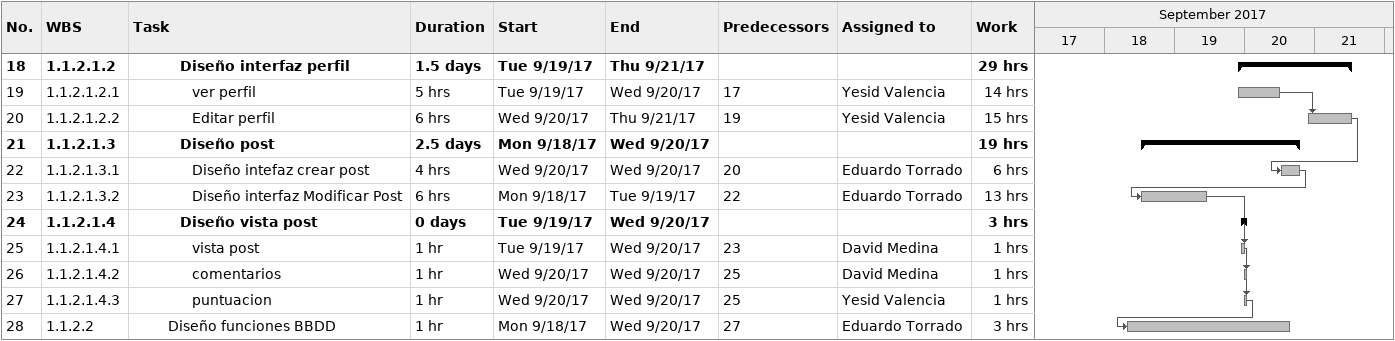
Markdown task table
| ID | WBS | Task | Duration | Start | Finish | Predecessors | Resources | Work (h) |
|---|---|---|---|---|---|---|---|---|
| 18 | 1.1.2.1.2 | **Diseño interfaz perfil** | 1.5d | 2017-09-19 | 2017-09-21 |  |  | 29 |
| 19 | 1.1.2.1.2.1 | ver perfil | 5h | 2017-09-19 | 2017-09-20 | 17 | Yesid Valencia | 14 |
| 20 | 1.1.2.1.2.2 | Editar perfil | 6h | 2017-09-20 | 2017-09-21 | 19 | Yesid Valencia | 15 |
| 21 | 1.1.2.1.3 | **Diseño post** | 2.5d | 2017-09-18 | 2017-09-20 |  |  | 19 |
| 22 | 1.1.2.1.3.1 | Diseño intefaz crear post | 4h | 2017-09-20 | 2017-09-20 | 20 | Eduardo Torrado | 6 |
| 23 | 1.1.2.1.3.2 | Diseño interfaz Modificar Post | 6h | 2017-09-18 | 2017-09-19 | 22 | Eduardo Torrado | 13 |
| 24 | 1.1.2.1.4 | **Diseño vista post** | 0d | 2017-09-19 | 2017-09-20 |  |  | 3 |
| 25 | 1.1.2.1.4.1 | vista post | 1h | 2017-09-19 | 2017-09-20 | 23 | David Medina | 1 |
| 26 | 1.1.2.1.4.2 | comentarios | 1h | 2017-09-20 | 2017-09-20 | 25 | David Medina | 1 |
| 27 | 1.1.2.1.4.3 | puntuacion | 1h | 2017-09-20 | 2017-09-20 | 25 | Yesid Valencia | 1 |
| 28 | 1.1.2.2 | Diseño funciones BBDD | 1h | 2017-09-18 | 2017-09-20 | 27 | Eduardo Torrado | 3 |
